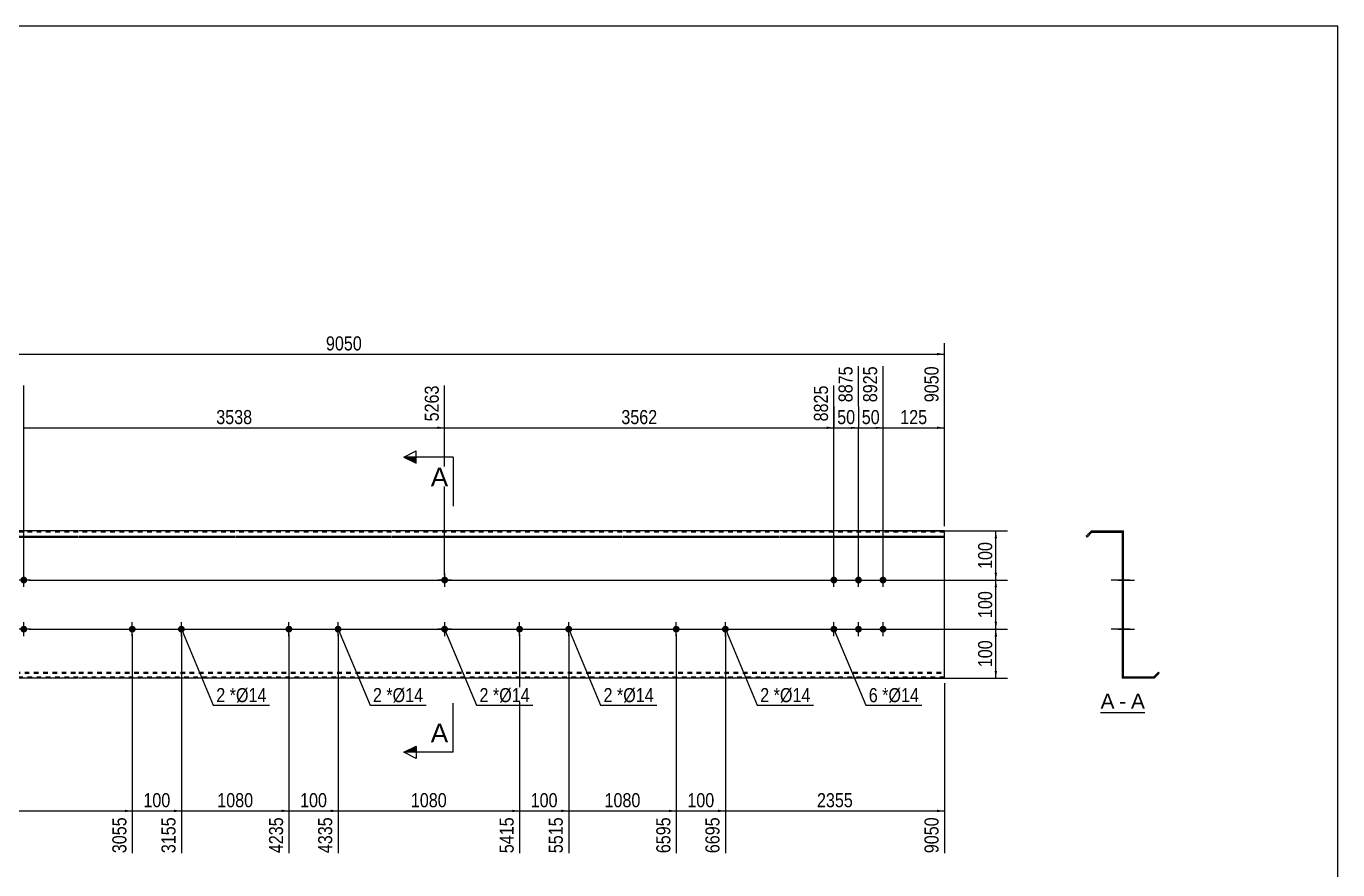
# Model space of a CAD drawing. Header units: millimetres. Extents: x -78 to 325, y -159 to 118.
# Drawn here: x 57.6 to 324.6, y -54 to 117.8 of the extents above; entities that cross this region are included whole.
import ezdxf

# ---------------------------------------------------------------- set-up
doc = ezdxf.new("R2010")
doc.units = ezdxf.units.MM
doc.linetypes.add('DXK_LINE_DOT1', pattern=[1.8814, 0.9407, -0.9407])
doc.styles.add('Arial', font='ARIAL.TTF', dxfattribs={"height": 0.2})
doc.styles.add('Arial Narrow', font='ARIALN.TTF', dxfattribs={"height": 0.2})

# ---------------------------------------------------------------- blocks, each defined once
blk = doc.blocks.new('Unknown-629107468-1704')
at = {"color": 5, "linetype": 'Continuous'}
for p, q in [((324.62, 117.75), (-75.38, 117.75)), ((324.62, -159.25), (324.62, 117.75))]:
    blk.add_line(p, q, dxfattribs=at)
blk = doc.blocks.new('Unknown-629107468-12 - 1218')
at = {"color": 7, "linetype": 'Continuous'}
blk.add_line((276.32, -21.95), (285.35, -21.95), dxfattribs=at)
at = {"color": 0, "linetype": 'Continuous'}
blk.add_wipeout([(279.16, -21.2), (279.16, -18), (276.32, -18), (276.32, -21.2)], dxfattribs=at)
blk.add_wipeout([(281.55, -21.2), (281.55, -18), (280.12, -18), (280.12, -21.2)], dxfattribs=at)
at = {"color": 96, "linetype": 'Continuous', "style": 'Arial'}
blk.add_text('A', height=3.06, dxfattribs=at).set_placement((276.32, -21.2))
at = {"color": 0, "linetype": 'Continuous'}
blk.add_wipeout([(285.35, -21.2), (285.35, -18), (282.51, -18), (282.51, -21.2)], dxfattribs=at)
at = {"color": 96, "linetype": 'Continuous', "style": 'Arial'}
for s, p in [('A', (282.51, -21.2)), ('-', (280.12, -21.2))]:
    blk.add_text(s, height=3.06, dxfattribs=at).set_placement(p)
blk = doc.blocks.new('Bolt-629107468-1207 - 1201')
at = {"linetype": 'Continuous'}
for points in [[(1.8, -5, -1), (3.2, -5, -1)], [(56.39, -5, -1), (57.79, -5, -1)]]:
    blk.add_hatch(color=3, dxfattribs=at).paths.add_polyline_path(points)
at = {"color": 3, "linetype": 'Continuous'}
for p, q in [((3.9, -5), (1.1, -5)), ((2.5, -6.4), (2.5, -3.6)), ((58.49, -5), (55.69, -5)), ((57.09, -6.4), (57.09, -3.6))]:
    blk.add_line(p, q, dxfattribs=at)
blk = doc.blocks.new('Part-629107468-1204 - 1201')
at = {"color": 2, "linetype": 'Continuous'}
for p, q in [((0, 15), (0, -15)), ((13.6, 15), (0, 15)), ((0, 13.94), (13.6, 13.94)), ((0, 13.76), (13.6, 13.76)), ((45.89, 15), (13.7, 15)), ((13.7, 13.94), (45.89, 13.94)), ((13.7, 13.76), (45.89, 13.76)), ((68.18, 15), (45.99, 15)), ((45.99, 13.94), (68.18, 13.94)), ((45.99, 13.76), (68.18, 13.76)), ((100.08, 15), (68.28, 15)), ((68.28, 13.94), (100.08, 13.94)), ((68.28, 13.76), (100.08, 13.76)), ((131.98, 15), (100.18, 15)), ((100.18, 13.94), (131.98, 13.94)), ((100.18, 13.76), (131.98, 13.76)), ((178.93, 15), (132.08, 15)), ((132.08, 13.94), (178.93, 13.94)), ((132.08, 13.76), (178.93, 13.76)), ((210.83, 15), (179.03, 15)), ((179.03, 13.94), (210.83, 13.94)), ((179.03, 13.76), (210.83, 13.76)), ((244.53, 15), (210.93, 15)), ((210.93, 13.94), (244.53, 13.94)), ((210.93, 13.76), (244.53, 13.76)), ((244.53, 13.94), (244.53, 15)), ((244.53, -15), (244.53, 13.94)), ((13.6, -15), (0, -15)), ((45.89, -15), (13.7, -15)), ((68.18, -15), (45.99, -15)), ((100.08, -15), (68.28, -15)), ((131.98, -15), (100.18, -15)), ((178.93, -15), (132.08, -15)), ((210.83, -15), (179.03, -15)), ((244.53, -15), (210.93, -15))]:
    blk.add_line(p, q, dxfattribs=at)
at = {"color": 7, "linetype": 'DXK_LINE_DOT1'}
for p, q in [((13.6, 14.75), (0, 14.75)), ((45.89, 14.75), (13.7, 14.75)), ((68.18, 14.75), (45.99, 14.75)), ((100.08, 14.75), (68.28, 14.75)), ((131.98, 14.75), (100.18, 14.75)), ((178.93, 14.75), (132.08, 14.75)), ((210.83, 14.75), (179.03, 14.75)), ((244.53, 14.75), (210.93, 14.75)), ((0, -13.76), (13.6, -13.76)), ((0, -13.94), (13.6, -13.94)), ((13.6, -14.75), (0, -14.75)), ((13.7, -13.76), (45.89, -13.76)), ((13.7, -13.94), (45.89, -13.94)), ((45.89, -14.75), (13.7, -14.75)), ((45.99, -13.76), (68.18, -13.76)), ((45.99, -13.94), (68.18, -13.94)), ((68.18, -14.75), (45.99, -14.75)), ((68.28, -13.76), (100.08, -13.76)), ((68.28, -13.94), (100.08, -13.94)), ((100.08, -14.75), (68.28, -14.75)), ((100.18, -13.76), (131.98, -13.76)), ((100.18, -13.94), (131.98, -13.94)), ((131.98, -14.75), (100.18, -14.75)), ((132.08, -13.76), (178.93, -13.76)), ((132.08, -13.94), (178.93, -13.94)), ((178.93, -14.75), (132.08, -14.75)), ((179.03, -13.76), (210.83, -13.76)), ((179.03, -13.94), (210.83, -13.94)), ((210.83, -14.75), (179.03, -14.75)), ((210.93, -13.76), (244.53, -13.76)), ((210.93, -13.94), (244.53, -13.94)), ((244.53, -14.75), (210.93, -14.75))]:
    blk.add_line(p, q, dxfattribs=at)
blk = doc.blocks.new('Bolt-629107468-1205 - 1201')
at = {"linetype": 'Continuous'}
for points in [[(221.33, 5, -1), (222.73, 5, -1)], [(226.33, 5, -1), (227.73, 5, -1)], [(231.33, 5, -1), (232.73, 5, -1)], [(221.33, -5, -1), (222.73, -5, -1)], [(226.33, -5, -1), (227.73, -5, -1)], [(231.33, -5, -1), (232.73, -5, -1)]]:
    blk.add_hatch(color=3, dxfattribs=at).paths.add_polyline_path(points)
at = {"color": 3, "linetype": 'Continuous'}
for p, q in [((222.03, 3.6), (222.03, 6.4)), ((227.03, 3.6), (227.03, 6.4)), ((232.03, 3.6), (232.03, 6.4)), ((220.63, 5), (223.43, 5)), ((225.63, 5), (228.43, 5)), ((230.63, 5), (233.43, 5)), ((220.63, -5), (223.43, -5)), ((222.03, -6.4), (222.03, -3.6)), ((225.63, -5), (228.43, -5)), ((227.03, -6.4), (227.03, -3.6)), ((230.63, -5), (233.43, -5)), ((232.03, -6.4), (232.03, -3.6))]:
    blk.add_line(p, q, dxfattribs=at)
blk = doc.blocks.new('Bolt-629107468-1208 - 1201')
at = {"linetype": 'Continuous'}
for points in [[(1.8, 5, -1), (3.2, 5, -1)], [(56.39, 5, -1), (57.79, 5, -1)]]:
    blk.add_hatch(color=3, dxfattribs=at).paths.add_polyline_path(points)
at = {"color": 3, "linetype": 'Continuous'}
for p, q in [((2.5, 3.6), (2.5, 6.4)), ((57.09, 3.6), (57.09, 6.4)), ((3.9, 5), (1.1, 5)), ((58.49, 5), (55.69, 5))]:
    blk.add_line(p, q, dxfattribs=at)
blk = doc.blocks.new('Bolt-629107468-1209 - 1201')
at = {"linetype": 'Continuous'}
for points in [[(143.48, 5, -1), (142.08, 5, -1)], [(143.48, -5, -1), (142.08, -5, -1)]]:
    blk.add_hatch(color=3, dxfattribs=at).paths.add_polyline_path(points)
at = {"color": 3, "linetype": 'Continuous'}
for p, q in [((142.78, 6.4), (142.78, 3.6)), ((144.18, 5), (141.38, 5)), ((144.18, -5), (141.38, -5)), ((142.78, -3.6), (142.78, -6.4))]:
    blk.add_line(p, q, dxfattribs=at)
blk = doc.blocks.new('Bolt-629107468-1210 - 1201')
at = {"linetype": 'Continuous'}
for points in [[(79.18, -4.3, -1), (79.18, -5.7, -1)], [(89.18, -4.3, -1), (89.18, -5.7, -1)]]:
    blk.add_hatch(color=3, dxfattribs=at).paths.add_polyline_path(points)
at = {"color": 3, "linetype": 'Continuous'}
for p, q in [((77.78, -5), (80.58, -5)), ((79.18, -6.4), (79.18, -3.6)), ((87.78, -5), (90.58, -5)), ((89.18, -6.4), (89.18, -3.6))]:
    blk.add_line(p, q, dxfattribs=at)
blk = doc.blocks.new('Bolt-629107468-1211 - 1201')
at = {"linetype": 'Continuous'}
for points in [[(111.08, -4.3, -1), (111.08, -5.7, -1)], [(121.08, -4.3, -1), (121.08, -5.7, -1)]]:
    blk.add_hatch(color=3, dxfattribs=at).paths.add_polyline_path(points)
at = {"color": 3, "linetype": 'Continuous'}
for p, q in [((109.68, -5), (112.48, -5)), ((111.08, -6.4), (111.08, -3.6)), ((119.68, -5), (122.48, -5)), ((121.08, -6.4), (121.08, -3.6))]:
    blk.add_line(p, q, dxfattribs=at)
blk = doc.blocks.new('Bolt-629107468-1212 - 1201')
at = {"linetype": 'Continuous'}
for points in [[(158.03, -4.3, -1), (158.03, -5.7, -1)], [(168.03, -4.3, -1), (168.03, -5.7, -1)]]:
    blk.add_hatch(color=3, dxfattribs=at).paths.add_polyline_path(points)
at = {"color": 3, "linetype": 'Continuous'}
for p, q in [((156.63, -5), (159.43, -5)), ((158.03, -6.4), (158.03, -3.6)), ((166.63, -5), (169.43, -5)), ((168.03, -6.4), (168.03, -3.6))]:
    blk.add_line(p, q, dxfattribs=at)
blk = doc.blocks.new('Bolt-629107468-1213 - 1201')
at = {"linetype": 'Continuous'}
for points in [[(189.93, -4.3, -1), (189.93, -5.7, -1)], [(199.93, -4.3, -1), (199.93, -5.7, -1)]]:
    blk.add_hatch(color=3, dxfattribs=at).paths.add_polyline_path(points)
at = {"color": 3, "linetype": 'Continuous'}
for p, q in [((188.53, -5), (191.33, -5)), ((189.93, -6.4), (189.93, -3.6)), ((198.53, -5), (201.33, -5)), ((199.93, -6.4), (199.93, -3.6))]:
    blk.add_line(p, q, dxfattribs=at)
blk = doc.blocks.new('Bolt-629107468-1224 - 1218')
at = {"linetype": 'Continuous'}
for points in [[(280.96, 4.3), (280.96, 5.7), (280.71, 5.7), (280.71, 4.3)], [(280.96, -5.7), (280.96, -4.3), (280.71, -4.3), (280.71, -5.7)]]:
    blk.add_hatch(color=3, dxfattribs=at).paths.add_polyline_path(points)
at = {"color": 3, "linetype": 'Continuous'}
for p, q in [((280.96, 5.7), (280.71, 5.7)), ((280.96, 5), (278.71, 5)), ((280.96, 4.3), (280.71, 4.3)), ((280.96, -5), (278.71, -5)), ((280.96, -4.3), (280.71, -4.3)), ((280.96, -5.7), (280.71, -5.7))]:
    blk.add_line(p, q, dxfattribs=at)
blk = doc.blocks.new('Part-629107468-1219 - 1218')
at = {"color": 2, "linetype": 'Continuous'}
for p, q in [((274.46, 15), (273.4, 13.94)), ((273.4, 13.94), (273.58, 13.76)), ((273.58, 13.76), (274.56, 14.75)), ((274.46, 15), (280.96, 15)), ((274.56, 14.75), (280.71, 14.75)), ((280.71, 14.75), (280.71, -15)), ((280.96, -14.75), (280.96, 15)), ((287.21, -15), (280.71, -15)), ((287.11, -14.75), (280.96, -14.75)), ((288.09, -13.76), (287.11, -14.75)), ((287.21, -15), (288.27, -13.94)), ((288.27, -13.94), (288.09, -13.76))]:
    blk.add_line(p, q, dxfattribs=at)
blk = doc.blocks.new('Bolt-629107468-1220 - 1218')
at = {"linetype": 'Continuous'}
for points in [[(280.71, 5.7), (280.71, 4.3), (280.96, 4.3), (280.96, 5.7)], [(280.71, 5.7), (280.71, 4.3), (280.96, 4.3), (280.96, 5.7)], [(280.71, 5.7), (280.71, 4.3), (280.96, 4.3), (280.96, 5.7)], [(280.71, -4.3), (280.71, -5.7), (280.96, -5.7), (280.96, -4.3)], [(280.71, -4.3), (280.71, -5.7), (280.96, -5.7), (280.96, -4.3)], [(280.71, -4.3), (280.71, -5.7), (280.96, -5.7), (280.96, -4.3)]]:
    blk.add_hatch(color=3, dxfattribs=at).paths.add_polyline_path(points)
at = {"color": 3, "linetype": 'Continuous'}
for p, q in [((280.96, 5.7), (280.71, 5.7)), ((280.96, 5.7), (280.71, 5.7)), ((280.96, 5.7), (280.71, 5.7)), ((282.26, 5), (278.46, 5)), ((282.26, 5), (278.46, 5)), ((282.26, 5), (278.46, 5)), ((280.96, 4.3), (280.71, 4.3)), ((280.96, 4.3), (280.71, 4.3)), ((280.96, 4.3), (280.71, 4.3)), ((282.26, -5), (278.46, -5)), ((282.26, -5), (278.46, -5)), ((282.26, -5), (278.46, -5)), ((280.96, -4.3), (280.71, -4.3)), ((280.96, -4.3), (280.71, -4.3)), ((280.96, -4.3), (280.71, -4.3)), ((280.96, -5.7), (280.71, -5.7)), ((280.96, -5.7), (280.71, -5.7)), ((280.96, -5.7), (280.71, -5.7))]:
    blk.add_line(p, q, dxfattribs=at)
blk = doc.blocks.new('Bolt-629107468-1221 - 1218')
at = {"linetype": 'Continuous'}
for points in [[(280.71, 5.7), (280.71, 4.3), (280.96, 4.3), (280.96, 5.7)], [(280.71, 5.7), (280.71, 4.3), (280.96, 4.3), (280.96, 5.7)], [(280.71, 5.7), (280.71, 4.3), (280.96, 4.3), (280.96, 5.7)], [(280.71, -4.3), (280.71, -5.7), (280.96, -5.7), (280.96, -4.3)], [(280.71, -4.3), (280.71, -5.7), (280.96, -5.7), (280.96, -4.3)], [(280.71, -4.3), (280.71, -5.7), (280.96, -5.7), (280.96, -4.3)]]:
    blk.add_hatch(color=3, dxfattribs=at).paths.add_polyline_path(points)
at = {"color": 3, "linetype": 'Continuous'}
for p, q in [((280.96, 5.7), (280.71, 5.7)), ((280.96, 5.7), (280.71, 5.7)), ((280.96, 5.7), (280.71, 5.7)), ((282.26, 5), (278.46, 5)), ((282.26, 5), (278.46, 5)), ((282.26, 5), (278.46, 5)), ((280.96, 4.3), (280.71, 4.3)), ((280.96, 4.3), (280.71, 4.3)), ((280.96, 4.3), (280.71, 4.3)), ((282.26, -5), (278.46, -5)), ((282.26, -5), (278.46, -5)), ((282.26, -5), (278.46, -5)), ((280.96, -4.3), (280.71, -4.3)), ((280.96, -4.3), (280.71, -4.3)), ((280.96, -4.3), (280.71, -4.3)), ((280.96, -5.7), (280.71, -5.7)), ((280.96, -5.7), (280.71, -5.7)), ((280.96, -5.7), (280.71, -5.7))]:
    blk.add_line(p, q, dxfattribs=at)
blk = doc.blocks.new('Bolt-629107468-1222 - 1218')
at = {"linetype": 'Continuous'}
blk.add_hatch(color=3, dxfattribs=at).paths.add_polyline_path([(280.71, -4.3), (280.71, -5.7), (280.96, -5.7), (280.96, -4.3)])
blk.add_hatch(color=3, dxfattribs=at).paths.add_polyline_path([(280.71, -4.3), (280.71, -5.7), (280.96, -5.7), (280.96, -4.3)])
at = {"color": 3, "linetype": 'Continuous'}
for p, q in [((279.91, -5), (283.21, -5)), ((279.91, -5), (283.21, -5)), ((280.71, -4.3), (280.96, -4.3)), ((280.71, -4.3), (280.96, -4.3)), ((280.71, -5.7), (280.96, -5.7)), ((280.71, -5.7), (280.96, -5.7))]:
    blk.add_line(p, q, dxfattribs=at)
blk = doc.blocks.new('Bolt-629107468-1223 - 1218')
at = {"linetype": 'Continuous'}
blk.add_hatch(color=3, dxfattribs=at).paths.add_polyline_path([(280.71, 5.7), (280.71, 4.3), (280.96, 4.3), (280.96, 5.7)])
blk.add_hatch(color=3, dxfattribs=at).paths.add_polyline_path([(280.71, 5.7), (280.71, 4.3), (280.96, 4.3), (280.96, 5.7)])
at = {"color": 3, "linetype": 'Continuous'}
for p, q in [((280.71, 5.7), (280.96, 5.7)), ((280.71, 5.7), (280.96, 5.7)), ((279.91, 5), (283.21, 5)), ((279.91, 5), (283.21, 5)), ((280.71, 4.3), (280.96, 4.3)), ((280.71, 4.3), (280.96, 4.3))]:
    blk.add_line(p, q, dxfattribs=at)
blk = doc.blocks.new('Bolt-629107468-1225 - 1218')
at = {"linetype": 'Continuous'}
blk.add_hatch(color=3, dxfattribs=at).paths.add_polyline_path([(280.96, -5.7), (280.96, -4.3), (280.71, -4.3), (280.71, -5.7)])
blk.add_hatch(color=3, dxfattribs=at).paths.add_polyline_path([(280.96, -5.7), (280.96, -4.3), (280.71, -4.3), (280.71, -5.7)])
at = {"color": 3, "linetype": 'Continuous'}
for p, q in [((279.96, -5), (282.71, -5)), ((279.96, -5), (282.71, -5)), ((280.71, -4.3), (280.96, -4.3)), ((280.71, -4.3), (280.96, -4.3)), ((280.71, -5.7), (280.96, -5.7)), ((280.71, -5.7), (280.96, -5.7))]:
    blk.add_line(p, q, dxfattribs=at)
blk = doc.blocks.new('Bolt-629107468-1226 - 1218')
at = {"linetype": 'Continuous'}
blk.add_hatch(color=3, dxfattribs=at).paths.add_polyline_path([(280.96, -5.7), (280.96, -4.3), (280.71, -4.3), (280.71, -5.7)])
blk.add_hatch(color=3, dxfattribs=at).paths.add_polyline_path([(280.96, -5.7), (280.96, -4.3), (280.71, -4.3), (280.71, -5.7)])
at = {"color": 3, "linetype": 'Continuous'}
for p, q in [((279.96, -5), (282.71, -5)), ((279.96, -5), (282.71, -5)), ((280.71, -4.3), (280.96, -4.3)), ((280.71, -4.3), (280.96, -4.3)), ((280.71, -5.7), (280.96, -5.7)), ((280.71, -5.7), (280.96, -5.7))]:
    blk.add_line(p, q, dxfattribs=at)
blk = doc.blocks.new('Bolt-629107468-1227 - 1218')
at = {"linetype": 'Continuous'}
blk.add_hatch(color=3, dxfattribs=at).paths.add_polyline_path([(280.96, -5.7), (280.96, -4.3), (280.71, -4.3), (280.71, -5.7)])
blk.add_hatch(color=3, dxfattribs=at).paths.add_polyline_path([(280.96, -5.7), (280.96, -4.3), (280.71, -4.3), (280.71, -5.7)])
at = {"color": 3, "linetype": 'Continuous'}
for p, q in [((279.96, -5), (282.71, -5)), ((279.96, -5), (282.71, -5)), ((280.71, -4.3), (280.96, -4.3)), ((280.71, -4.3), (280.96, -4.3)), ((280.71, -5.7), (280.96, -5.7)), ((280.71, -5.7), (280.96, -5.7))]:
    blk.add_line(p, q, dxfattribs=at)
blk = doc.blocks.new('Bolt-629107468-1228 - 1218')
at = {"linetype": 'Continuous'}
blk.add_hatch(color=3, dxfattribs=at).paths.add_polyline_path([(280.96, -5.7), (280.96, -4.3), (280.71, -4.3), (280.71, -5.7)])
blk.add_hatch(color=3, dxfattribs=at).paths.add_polyline_path([(280.96, -5.7), (280.96, -4.3), (280.71, -4.3), (280.71, -5.7)])
at = {"color": 3, "linetype": 'Continuous'}
for p, q in [((279.96, -5), (282.71, -5)), ((279.96, -5), (282.71, -5)), ((280.71, -4.3), (280.96, -4.3)), ((280.71, -4.3), (280.96, -4.3)), ((280.71, -5.7), (280.96, -5.7)), ((280.71, -5.7), (280.96, -5.7))]:
    blk.add_line(p, q, dxfattribs=at)
blk = doc.blocks.new('StraightDimension-629107468-1326 - 1201')
at = {"linetype": 'Continuous'}
for points in [[(254.75, -6.5), (255, -5), (255.25, -6.5)], [(255.25, -13.5), (255, -15), (254.75, -13.5)]]:
    blk.add_hatch(color=7, dxfattribs=at).paths.add_polyline_path(points)
at = {"color": 7, "linetype": 'Continuous'}
for p, q in [((58.09, -5), (257.4, -5)), ((255, -15), (255, -5)), ((233.03, -15), (257.4, -15))]:
    blk.add_line(p, q, dxfattribs=at)
at = {"color": 0}
blk.add_wipeout([(254.85, -6.66), (250.65, -6.66), (250.65, -13.34), (254.85, -13.34)], dxfattribs=at)
at = {"color": 3, "style": 'Arial Narrow'}
blk.add_text('100', height=2.863, rotation=90.0002, dxfattribs=at).set_placement((254.25, -12.74))
blk = doc.blocks.new('StraightDimension-629107468-1295 - 1201')
at = {"linetype": 'Continuous'}
blk.add_hatch(color=7, dxfattribs=at).paths.add_polyline_path([(87.68, -41.75), (89.18, -42), (87.68, -42.25)])
at = {"color": 7, "linetype": 'Continuous'}
for p, q in [((79.18, -6), (79.18, -50.61)), ((89.18, -6), (89.18, -50.61)), ((79.18, -42), (89.18, -42))]:
    blk.add_line(p, q, dxfattribs=at)
at = {"color": 0}
blk.add_wipeout([(87.53, -41.85), (87.53, -37.65), (80.84, -37.65), (80.84, -41.85)], dxfattribs=at)
at = {"color": 3, "style": 'Arial Narrow'}
blk.add_text('100', height=2.863, dxfattribs=at).set_placement((81.44, -41.25))
at = {"color": 0, "linetype": 'Continuous'}
blk.add_wipeout([(88.58, -42.7), (84.38, -42.7), (84.38, -51.21), (88.58, -51.21)], dxfattribs=at)
at = {"color": 3, "linetype": 'Continuous', "style": 'Arial Narrow'}
blk.add_text('3155', height=2.863, rotation=90.0002, dxfattribs=at).set_placement((87.98, -50.61))
blk = doc.blocks.new('StraightDimension-629107468-1293 - 1201')
at = {"linetype": 'Continuous'}
blk.add_hatch(color=7, dxfattribs=at).paths.add_polyline_path([(119.58, -41.75), (121.08, -42), (119.58, -42.25)])
at = {"color": 7, "linetype": 'Continuous'}
for p, q in [((111.08, -6), (111.08, -50.61)), ((121.08, -6), (121.08, -50.61)), ((111.08, -42), (121.08, -42))]:
    blk.add_line(p, q, dxfattribs=at)
at = {"color": 0}
blk.add_wipeout([(119.43, -41.85), (119.43, -37.65), (112.74, -37.65), (112.74, -41.85)], dxfattribs=at)
at = {"color": 3, "style": 'Arial Narrow'}
blk.add_text('100', height=2.863, dxfattribs=at).set_placement((113.34, -41.25))
at = {"color": 0, "linetype": 'Continuous'}
blk.add_wipeout([(120.48, -42.7), (116.28, -42.7), (116.28, -51.21), (120.48, -51.21)], dxfattribs=at)
at = {"color": 3, "linetype": 'Continuous', "style": 'Arial Narrow'}
blk.add_text('4335', height=2.863, rotation=90.0002, dxfattribs=at).set_placement((119.88, -50.61))
blk = doc.blocks.new('StraightDimension-629107468-1244 - 1201')
at = {"linetype": 'Continuous'}
blk.add_hatch(color=7, dxfattribs=at).paths.add_polyline_path([(230.53, 36.25), (232.03, 36), (230.53, 35.75)])
at = {"color": 7, "linetype": 'Continuous'}
for p, q in [((227.03, 6), (227.03, 48.51)), ((232.03, 6), (232.03, 48.51)), ((227.03, 36), (232.03, 36))]:
    blk.add_line(p, q, dxfattribs=at)
at = {"color": 0}
blk.add_wipeout([(231.96, 36.15), (231.96, 40.35), (227.1, 40.35), (227.1, 36.15)], dxfattribs=at)
at = {"color": 0, "linetype": 'Continuous'}
blk.add_wipeout([(231.43, 49.11), (227.23, 49.11), (227.23, 40.6), (231.43, 40.6)], dxfattribs=at)
at = {"color": 3, "linetype": 'Continuous', "style": 'Arial Narrow'}
blk.add_text('8925', height=2.863, rotation=90.0002, dxfattribs=at).set_placement((230.83, 41.2))
at = {"color": 3, "style": 'Arial Narrow'}
blk.add_text('50', height=2.863, dxfattribs=at).set_placement((227.7, 36.75))
blk = doc.blocks.new('StraightDimension-629107468-1243 - 1201')
at = {"linetype": 'Continuous'}
blk.add_hatch(color=7, dxfattribs=at).paths.add_polyline_path([(243.03, 36.25), (244.53, 36), (243.03, 35.75)])
at = {"color": 7, "linetype": 'Continuous'}
for p, q in [((232.03, 6), (232.03, 48.51)), ((244.53, 16), (244.53, 48.51)), ((232.03, 36), (244.53, 36))]:
    blk.add_line(p, q, dxfattribs=at)
at = {"color": 0}
blk.add_wipeout([(241.62, 36.15), (241.62, 40.35), (234.94, 40.35), (234.94, 36.15)], dxfattribs=at)
at = {"color": 0, "linetype": 'Continuous'}
blk.add_wipeout([(243.93, 49.11), (239.73, 49.11), (239.73, 40.6), (243.93, 40.6)], dxfattribs=at)
at = {"color": 3, "linetype": 'Continuous', "style": 'Arial Narrow'}
blk.add_text('9050', height=2.863, rotation=90.0002, dxfattribs=at).set_placement((243.33, 41.2))
at = {"color": 3, "style": 'Arial Narrow'}
blk.add_text('125', height=2.863, dxfattribs=at).set_placement((235.54, 36.75))
blk = doc.blocks.new('StraightDimension-629107468-1245 - 1201')
at = {"linetype": 'Continuous'}
blk.add_hatch(color=7, dxfattribs=at).paths.add_polyline_path([(225.53, 36.25), (227.03, 36), (225.53, 35.75)])
at = {"color": 7, "linetype": 'Continuous'}
for p, q in [((227.03, 6), (227.03, 48.51)), ((222.03, 6), (222.03, 44.61)), ((222.03, 36), (227.03, 36))]:
    blk.add_line(p, q, dxfattribs=at)
at = {"color": 0}
blk.add_wipeout([(226.96, 36.15), (226.96, 40.35), (222.1, 40.35), (222.1, 36.15)], dxfattribs=at)
at = {"color": 0, "linetype": 'Continuous'}
blk.add_wipeout([(226.43, 49.11), (222.23, 49.11), (222.23, 40.6), (226.43, 40.6)], dxfattribs=at)
at = {"color": 3, "linetype": 'Continuous', "style": 'Arial Narrow'}
blk.add_text('8875', height=2.863, rotation=90.0002, dxfattribs=at).set_placement((225.83, 41.2))
at = {"color": 3, "style": 'Arial Narrow'}
blk.add_text('50', height=2.863, dxfattribs=at).set_placement((222.7, 36.75))
blk = doc.blocks.new('StraightDimension-629107468-1246 - 1201')
at = {"linetype": 'Continuous'}
blk.add_hatch(color=7, dxfattribs=at).paths.add_polyline_path([(220.53, 36.25), (222.03, 36), (220.53, 35.75)])
at = {"color": 7, "linetype": 'Continuous'}
for p, q in [((142.78, 6), (142.78, 44.61)), ((222.03, 6), (222.03, 44.61)), ((142.78, 36), (222.03, 36))]:
    blk.add_line(p, q, dxfattribs=at)
at = {"color": 0, "linetype": 'Continuous'}
blk.add_wipeout([(221.43, 45.21), (217.23, 45.21), (217.23, 36.7), (221.43, 36.7)], dxfattribs=at)
at = {"color": 0}
blk.add_wipeout([(186.66, 36.15), (186.66, 40.35), (178.15, 40.35), (178.15, 36.15)], dxfattribs=at)
at = {"color": 3, "linetype": 'Continuous', "style": 'Arial Narrow'}
blk.add_text('8825', height=2.863, rotation=90.0002, dxfattribs=at).set_placement((220.83, 37.3))
at = {"color": 3, "style": 'Arial Narrow'}
blk.add_text('3562', height=2.863, dxfattribs=at).set_placement((178.75, 36.75))
blk = doc.blocks.new('StraightDimension-629107468-1296 - 1201')
at = {"linetype": 'Continuous'}
blk.add_hatch(color=7, dxfattribs=at).paths.add_polyline_path([(77.68, -41.75), (79.18, -42), (77.68, -42.25)])
at = {"color": 7, "linetype": 'Continuous'}
for p, q in [((79.18, -6), (79.18, -50.61)), ((0, -16), (0, -45.13)), ((0, -42), (79.18, -42))]:
    blk.add_line(p, q, dxfattribs=at)
at = {"color": 0}
blk.add_wipeout([(43.85, -41.85), (43.85, -37.65), (35.34, -37.65), (35.34, -41.85)], dxfattribs=at)
at = {"color": 0, "linetype": 'Continuous'}
for points in [[(-0.6, -42.7), (-4.8, -42.7), (-4.8, -45.73), (-0.6, -45.73)], [(78.58, -42.7), (74.38, -42.7), (74.38, -51.21), (78.58, -51.21)]]:
    blk.add_wipeout(points, dxfattribs=at)
at = {"color": 3, "style": 'Arial Narrow'}
blk.add_text('3055', height=2.863, dxfattribs=at).set_placement((35.94, -41.25))
at = {"color": 3, "linetype": 'Continuous', "style": 'Arial Narrow'}
for s, height, p in [('0', 2.86, (-1.2, -45.13)), ('3055', 2.863, (77.98, -50.61))]:
    blk.add_text(s, height=height, rotation=90.0002, dxfattribs=at).set_placement(p)
blk = doc.blocks.new('StraightDimension-629107468-1247 - 1201')
at = {"linetype": 'Continuous'}
blk.add_hatch(color=7, dxfattribs=at).paths.add_polyline_path([(141.28, 36.25), (142.78, 36), (141.28, 35.75)])
at = {"color": 7, "linetype": 'Continuous'}
for p, q in [((57.09, 6), (57.09, 44.61)), ((142.78, 6), (142.78, 44.61)), ((57.09, 36), (142.78, 36))]:
    blk.add_line(p, q, dxfattribs=at)
at = {"color": 0, "linetype": 'Continuous'}
blk.add_wipeout([(142.18, 45.21), (137.98, 45.21), (137.98, 36.7), (142.18, 36.7)], dxfattribs=at)
at = {"color": 0}
blk.add_wipeout([(104.19, 36.15), (104.19, 40.35), (95.68, 40.35), (95.68, 36.15)], dxfattribs=at)
at = {"color": 3, "linetype": 'Continuous', "style": 'Arial Narrow'}
blk.add_text('5263', height=2.863, rotation=90.0002, dxfattribs=at).set_placement((141.58, 37.3))
at = {"color": 3, "style": 'Arial Narrow'}
blk.add_text('3538', height=2.863, dxfattribs=at).set_placement((96.28, 36.75))
blk = doc.blocks.new('StraightDimension-629107468-1288 - 1201')
at = {"linetype": 'Continuous'}
blk.add_hatch(color=7, dxfattribs=at).paths.add_polyline_path([(243.03, -41.75), (244.53, -42), (243.03, -42.25)])
at = {"color": 7, "linetype": 'Continuous'}
for p, q in [((199.93, -6), (199.93, -50.61)), ((244.53, -16), (244.53, -50.61)), ((199.93, -42), (244.53, -42))]:
    blk.add_line(p, q, dxfattribs=at)
at = {"color": 0}
blk.add_wipeout([(226.49, -41.85), (226.49, -37.65), (217.98, -37.65), (217.98, -41.85)], dxfattribs=at)
at = {"color": 0, "linetype": 'Continuous'}
blk.add_wipeout([(243.93, -42.7), (239.73, -42.7), (239.73, -51.21), (243.93, -51.21)], dxfattribs=at)
at = {"color": 3, "style": 'Arial Narrow'}
blk.add_text('2355', height=2.863, dxfattribs=at).set_placement((218.58, -41.25))
at = {"color": 3, "linetype": 'Continuous', "style": 'Arial Narrow'}
blk.add_text('9050', height=2.863, rotation=90.0002, dxfattribs=at).set_placement((243.33, -50.61))
blk = doc.blocks.new('StraightDimension-629107468-1289 - 1201')
at = {"linetype": 'Continuous'}
blk.add_hatch(color=7, dxfattribs=at).paths.add_polyline_path([(198.43, -41.75), (199.93, -42), (198.43, -42.25)])
at = {"color": 7, "linetype": 'Continuous'}
for p, q in [((189.93, -6), (189.93, -50.61)), ((199.93, -6), (199.93, -50.61)), ((189.93, -42), (199.93, -42))]:
    blk.add_line(p, q, dxfattribs=at)
at = {"color": 0}
blk.add_wipeout([(198.28, -41.85), (198.28, -37.65), (191.59, -37.65), (191.59, -41.85)], dxfattribs=at)
at = {"color": 3, "style": 'Arial Narrow'}
blk.add_text('100', height=2.863, dxfattribs=at).set_placement((192.19, -41.25))
at = {"color": 0, "linetype": 'Continuous'}
blk.add_wipeout([(199.33, -42.7), (195.13, -42.7), (195.13, -51.21), (199.33, -51.21)], dxfattribs=at)
at = {"color": 3, "linetype": 'Continuous', "style": 'Arial Narrow'}
blk.add_text('6695', height=2.863, rotation=90.0002, dxfattribs=at).set_placement((198.73, -50.61))
blk = doc.blocks.new('StraightDimension-629107468-1354 - 1201')
at = {"linetype": 'Continuous'}
for points in [[(1.5, 50.75), (0, 51), (1.5, 51.25)], [(243.03, 51.25), (244.53, 51), (243.03, 50.75)]]:
    blk.add_hatch(color=7, dxfattribs=at).paths.add_polyline_path(points)
at = {"color": 7, "linetype": 'Continuous'}
for p, q in [((0, 16), (0, 53.25)), ((0, 51), (244.53, 51)), ((244.53, 16), (244.53, 53.25))]:
    blk.add_line(p, q, dxfattribs=at)
at = {"color": 0}
blk.add_wipeout([(126.52, 51.15), (126.52, 55.35), (118.01, 55.35), (118.01, 51.15)], dxfattribs=at)
at = {"color": 3, "style": 'Arial Narrow'}
blk.add_text('9050', height=2.863, dxfattribs=at).set_placement((118.61, 51.75))
blk = doc.blocks.new('StraightDimension-629107468-1290 - 1201')
at = {"linetype": 'Continuous'}
blk.add_hatch(color=7, dxfattribs=at).paths.add_polyline_path([(188.43, -41.75), (189.93, -42), (188.43, -42.25)])
at = {"color": 7, "linetype": 'Continuous'}
for p, q in [((168.03, -6), (168.03, -50.61)), ((189.93, -6), (189.93, -50.61)), ((168.03, -42), (189.93, -42))]:
    blk.add_line(p, q, dxfattribs=at)
at = {"color": 0}
blk.add_wipeout([(183.24, -41.85), (183.24, -37.65), (174.73, -37.65), (174.73, -41.85)], dxfattribs=at)
at = {"color": 0, "linetype": 'Continuous'}
blk.add_wipeout([(189.33, -42.7), (185.13, -42.7), (185.13, -51.21), (189.33, -51.21)], dxfattribs=at)
at = {"color": 3, "style": 'Arial Narrow'}
blk.add_text('1080', height=2.863, dxfattribs=at).set_placement((175.33, -41.25))
at = {"color": 3, "linetype": 'Continuous', "style": 'Arial Narrow'}
blk.add_text('6595', height=2.863, rotation=90.0002, dxfattribs=at).set_placement((188.73, -50.61))
blk = doc.blocks.new('StraightDimension-629107468-1291 - 1201')
at = {"linetype": 'Continuous'}
blk.add_hatch(color=7, dxfattribs=at).paths.add_polyline_path([(166.53, -41.75), (168.03, -42), (166.53, -42.25)])
at = {"color": 7, "linetype": 'Continuous'}
for p, q in [((158.03, -6), (158.03, -50.61)), ((168.03, -6), (168.03, -50.61)), ((158.03, -42), (168.03, -42))]:
    blk.add_line(p, q, dxfattribs=at)
at = {"color": 0}
blk.add_wipeout([(166.38, -41.85), (166.38, -37.65), (159.69, -37.65), (159.69, -41.85)], dxfattribs=at)
at = {"color": 3, "style": 'Arial Narrow'}
blk.add_text('100', height=2.863, dxfattribs=at).set_placement((160.29, -41.25))
at = {"color": 0, "linetype": 'Continuous'}
blk.add_wipeout([(167.43, -42.7), (163.23, -42.7), (163.23, -51.21), (167.43, -51.21)], dxfattribs=at)
at = {"color": 3, "linetype": 'Continuous', "style": 'Arial Narrow'}
blk.add_text('5515', height=2.863, rotation=90.0002, dxfattribs=at).set_placement((166.83, -50.61))
blk = doc.blocks.new('StraightDimension-629107468-1292 - 1201')
at = {"linetype": 'Continuous'}
blk.add_hatch(color=7, dxfattribs=at).paths.add_polyline_path([(156.53, -41.75), (158.03, -42), (156.53, -42.25)])
at = {"color": 7, "linetype": 'Continuous'}
for p, q in [((121.08, -6), (121.08, -50.61)), ((158.03, -6), (158.03, -50.61)), ((121.08, -42), (158.03, -42))]:
    blk.add_line(p, q, dxfattribs=at)
at = {"color": 0}
blk.add_wipeout([(143.82, -41.85), (143.82, -37.65), (135.3, -37.65), (135.3, -41.85)], dxfattribs=at)
at = {"color": 0, "linetype": 'Continuous'}
blk.add_wipeout([(157.43, -42.7), (153.23, -42.7), (153.23, -51.21), (157.43, -51.21)], dxfattribs=at)
at = {"color": 3, "style": 'Arial Narrow'}
blk.add_text('1080', height=2.863, dxfattribs=at).set_placement((135.9, -41.25))
at = {"color": 3, "linetype": 'Continuous', "style": 'Arial Narrow'}
blk.add_text('5415', height=2.863, rotation=90.0002, dxfattribs=at).set_placement((156.83, -50.61))
blk = doc.blocks.new('StraightDimension-629107468-1294 - 1201')
at = {"linetype": 'Continuous'}
blk.add_hatch(color=7, dxfattribs=at).paths.add_polyline_path([(109.58, -41.75), (111.08, -42), (109.58, -42.25)])
at = {"color": 7, "linetype": 'Continuous'}
for p, q in [((89.18, -6), (89.18, -50.61)), ((111.08, -6), (111.08, -50.61)), ((89.18, -42), (111.08, -42))]:
    blk.add_line(p, q, dxfattribs=at)
at = {"color": 0}
blk.add_wipeout([(104.39, -41.85), (104.39, -37.65), (95.88, -37.65), (95.88, -41.85)], dxfattribs=at)
at = {"color": 0, "linetype": 'Continuous'}
blk.add_wipeout([(110.48, -42.7), (106.28, -42.7), (106.28, -51.21), (110.48, -51.21)], dxfattribs=at)
at = {"color": 3, "style": 'Arial Narrow'}
blk.add_text('1080', height=2.863, dxfattribs=at).set_placement((96.48, -41.25))
at = {"color": 3, "linetype": 'Continuous', "style": 'Arial Narrow'}
blk.add_text('4235', height=2.863, rotation=90.0002, dxfattribs=at).set_placement((109.88, -50.61))
blk = doc.blocks.new('StraightDimension-629107468-1324 - 1201')
at = {"linetype": 'Continuous'}
for points in [[(254.75, 13.5), (255, 15), (255.25, 13.5)], [(255.25, 6.5), (255, 5), (254.75, 6.5)]]:
    blk.add_hatch(color=7, dxfattribs=at).paths.add_polyline_path(points)
at = {"color": 7, "linetype": 'Continuous'}
for p, q in [((233.03, 15), (257.4, 15)), ((255, 5), (255, 15)), ((58.09, 5), (257.4, 5))]:
    blk.add_line(p, q, dxfattribs=at)
at = {"color": 0}
blk.add_wipeout([(254.85, 13.34), (250.65, 13.34), (250.65, 6.66), (254.85, 6.66)], dxfattribs=at)
at = {"color": 3, "style": 'Arial Narrow'}
blk.add_text('100', height=2.863, rotation=90.0002, dxfattribs=at).set_placement((254.25, 7.26))
blk = doc.blocks.new('StraightDimension-629107468-1325 - 1201')
at = {"linetype": 'Continuous'}
for points in [[(254.75, 3.5), (255, 5), (255.25, 3.5)], [(255.25, -3.5), (255, -5), (254.75, -3.5)]]:
    blk.add_hatch(color=7, dxfattribs=at).paths.add_polyline_path(points)
at = {"color": 7, "linetype": 'Continuous'}
for p, q in [((58.09, 5), (257.4, 5)), ((255, -5), (255, 5)), ((58.09, -5), (257.4, -5))]:
    blk.add_line(p, q, dxfattribs=at)
at = {"color": 0}
blk.add_wipeout([(254.85, 3.34), (250.65, 3.34), (250.65, -3.34), (254.85, -3.34)], dxfattribs=at)
at = {"color": 3, "style": 'Arial Narrow'}
blk.add_text('100', height=2.863, rotation=90.0002, dxfattribs=at).set_placement((254.25, -2.74))
blk = doc.blocks.new('SectionMark-629107468-1241 - 1201')
at = {"linetype": 'Continuous'}
for points in [[(137, 30.05), (137, 28.8), (134.5, 30.05)], [(137, -28.8), (137, -30.05), (134.5, -30.05)]]:
    blk.add_hatch(color=30, dxfattribs=at).paths.add_polyline_path(points)
at = {"color": 30, "linetype": 'Continuous'}
for p, q in [((134.5, 30.05), (137, 31.3)), ((144.5, 30.05), (134.5, 30.05)), ((134.5, 30.05), (137, 28.8)), ((137, 28.8), (137, 31.3)), ((134.5, -30.05), (137, -28.8)), ((137, -28.8), (137, -31.3)), ((144.5, -30.05), (134.5, -30.05)), ((137, -31.3), (134.5, -30.05))]:
    blk.add_line(p, q, dxfattribs=at)
at = {"color": 0, "linetype": 'Continuous'}
for points in [[(143.5, 24.05), (143.5, 28.05), (139.94, 28.05), (139.94, 24.05)], [(143.5, -28.05), (143.5, -24.05), (139.94, -24.05), (139.94, -28.05)]]:
    blk.add_wipeout(points, dxfattribs=at)
at = {"color": 30, "linetype": 'Continuous'}
for p, q in [((144.5, 30.05), (144.5, 20.05)), ((144.5, -30.05), (144.5, -20.05))]:
    blk.add_line(p, q, dxfattribs=at)
at = {"color": 96, "linetype": 'Continuous', "style": 'Arial'}
for p in [(139.94, 24.05), (139.94, -28.05)]:
    blk.add_text('A', height=3.82, dxfattribs=at).set_placement(p)
blk = doc.blocks.new('Mark-629107468-1371 - 1201')
at = {"color": 0}
blk.add_wipeout([(230.96, -19.86), (230.96, -16.86), (229.13, -16.86), (229.13, -19.86)], dxfattribs=at)
blk.add_wipeout([(230.96, -19.86), (230.96, -16.86), (229.13, -16.86), (229.13, -19.86)], dxfattribs=at)
at = {"color": 7, "linetype": 'Continuous'}
blk.add_line((222.03, -5), (228.53, -20.46), dxfattribs=at)
at = {"color": 0}
blk.add_wipeout([(233.14, -19.86), (233.14, -16.86), (231.86, -16.86), (231.86, -19.86)], dxfattribs=at)
blk.add_wipeout([(233.14, -19.86), (233.14, -16.86), (231.86, -16.86), (231.86, -19.86)], dxfattribs=at)
at = {"color": 3, "style": 'Arial Narrow'}
blk.add_text('6', height=2.86, dxfattribs=at).set_placement((229.13, -19.86))
at = {"color": 0}
blk.add_wipeout([(239.35, -19.86), (239.35, -16.86), (233.14, -16.86), (233.14, -19.86)], dxfattribs=at)
blk.add_wipeout([(239.35, -19.86), (239.35, -16.86), (233.14, -16.86), (233.14, -19.86)], dxfattribs=at)
at = {"color": 7, "linetype": 'Continuous'}
blk.add_line((228.53, -20.46), (239.95, -20.46), dxfattribs=at)
at = {"color": 3, "style": 'Arial Narrow'}
for s, height, p in [('*', 2.86, (231.86, -19.86)), ('Ø14', 2.863, (233.14, -19.86))]:
    blk.add_text(s, height=height, dxfattribs=at).set_placement(p)
blk = doc.blocks.new('Mark-629107468-1373 - 1201')
at = {"color": 0}
blk.add_wipeout([(151.71, -19.86), (151.71, -16.86), (149.88, -16.86), (149.88, -19.86)], dxfattribs=at)
blk.add_wipeout([(151.71, -19.86), (151.71, -16.86), (149.88, -16.86), (149.88, -19.86)], dxfattribs=at)
at = {"color": 7, "linetype": 'Continuous'}
blk.add_line((142.78, -5), (149.28, -20.46), dxfattribs=at)
at = {"color": 0}
blk.add_wipeout([(153.89, -19.86), (153.89, -16.86), (152.61, -16.86), (152.61, -19.86)], dxfattribs=at)
blk.add_wipeout([(153.89, -19.86), (153.89, -16.86), (152.61, -16.86), (152.61, -19.86)], dxfattribs=at)
at = {"color": 3, "style": 'Arial Narrow'}
blk.add_text('2', height=2.86, dxfattribs=at).set_placement((149.88, -19.86))
at = {"color": 0}
blk.add_wipeout([(160.1, -19.86), (160.1, -16.86), (153.89, -16.86), (153.89, -19.86)], dxfattribs=at)
blk.add_wipeout([(160.1, -19.86), (160.1, -16.86), (153.89, -16.86), (153.89, -19.86)], dxfattribs=at)
at = {"color": 7, "linetype": 'Continuous'}
blk.add_line((149.28, -20.46), (160.7, -20.46), dxfattribs=at)
at = {"color": 3, "style": 'Arial Narrow'}
for s, height, p in [('*', 2.86, (152.61, -19.86)), ('Ø14', 2.863, (153.89, -19.86))]:
    blk.add_text(s, height=height, dxfattribs=at).set_placement(p)
blk = doc.blocks.new('Mark-629107468-1374 - 1201')
at = {"color": 0}
blk.add_wipeout([(98.11, -19.86), (98.11, -16.86), (96.28, -16.86), (96.28, -19.86)], dxfattribs=at)
blk.add_wipeout([(98.11, -19.86), (98.11, -16.86), (96.28, -16.86), (96.28, -19.86)], dxfattribs=at)
at = {"color": 7, "linetype": 'Continuous'}
blk.add_line((89.18, -5), (95.68, -20.46), dxfattribs=at)
at = {"color": 0}
blk.add_wipeout([(100.29, -19.86), (100.29, -16.86), (99.01, -16.86), (99.01, -19.86)], dxfattribs=at)
blk.add_wipeout([(100.29, -19.86), (100.29, -16.86), (99.01, -16.86), (99.01, -19.86)], dxfattribs=at)
at = {"color": 3, "style": 'Arial Narrow'}
blk.add_text('2', height=2.86, dxfattribs=at).set_placement((96.28, -19.86))
at = {"color": 0}
blk.add_wipeout([(106.5, -19.86), (106.5, -16.86), (100.29, -16.86), (100.29, -19.86)], dxfattribs=at)
blk.add_wipeout([(106.5, -19.86), (106.5, -16.86), (100.29, -16.86), (100.29, -19.86)], dxfattribs=at)
at = {"color": 7, "linetype": 'Continuous'}
blk.add_line((95.68, -20.46), (107.1, -20.46), dxfattribs=at)
at = {"color": 3, "style": 'Arial Narrow'}
for s, height, p in [('*', 2.86, (99.01, -19.86)), ('Ø14', 2.863, (100.29, -19.86))]:
    blk.add_text(s, height=height, dxfattribs=at).set_placement(p)
blk = doc.blocks.new('Mark-629107468-1375 - 1201')
at = {"color": 0}
blk.add_wipeout([(130.01, -19.86), (130.01, -16.86), (128.18, -16.86), (128.18, -19.86)], dxfattribs=at)
blk.add_wipeout([(130.01, -19.86), (130.01, -16.86), (128.18, -16.86), (128.18, -19.86)], dxfattribs=at)
at = {"color": 7, "linetype": 'Continuous'}
blk.add_line((121.08, -5), (127.58, -20.46), dxfattribs=at)
at = {"color": 0}
blk.add_wipeout([(132.19, -19.86), (132.19, -16.86), (130.91, -16.86), (130.91, -19.86)], dxfattribs=at)
blk.add_wipeout([(132.19, -19.86), (132.19, -16.86), (130.91, -16.86), (130.91, -19.86)], dxfattribs=at)
at = {"color": 3, "style": 'Arial Narrow'}
blk.add_text('2', height=2.86, dxfattribs=at).set_placement((128.18, -19.86))
at = {"color": 0}
blk.add_wipeout([(138.4, -19.86), (138.4, -16.86), (132.19, -16.86), (132.19, -19.86)], dxfattribs=at)
blk.add_wipeout([(138.4, -19.86), (138.4, -16.86), (132.19, -16.86), (132.19, -19.86)], dxfattribs=at)
at = {"color": 7, "linetype": 'Continuous'}
blk.add_line((127.58, -20.46), (139, -20.46), dxfattribs=at)
at = {"color": 3, "style": 'Arial Narrow'}
for s, height, p in [('*', 2.86, (130.91, -19.86)), ('Ø14', 2.863, (132.19, -19.86))]:
    blk.add_text(s, height=height, dxfattribs=at).set_placement(p)
blk = doc.blocks.new('Mark-629107468-1376 - 1201')
at = {"color": 0}
blk.add_wipeout([(176.96, -19.86), (176.96, -16.86), (175.13, -16.86), (175.13, -19.86)], dxfattribs=at)
blk.add_wipeout([(176.96, -19.86), (176.96, -16.86), (175.13, -16.86), (175.13, -19.86)], dxfattribs=at)
at = {"color": 7, "linetype": 'Continuous'}
blk.add_line((168.03, -5), (174.53, -20.46), dxfattribs=at)
at = {"color": 0}
blk.add_wipeout([(179.14, -19.86), (179.14, -16.86), (177.86, -16.86), (177.86, -19.86)], dxfattribs=at)
blk.add_wipeout([(179.14, -19.86), (179.14, -16.86), (177.86, -16.86), (177.86, -19.86)], dxfattribs=at)
at = {"color": 3, "style": 'Arial Narrow'}
blk.add_text('2', height=2.86, dxfattribs=at).set_placement((175.13, -19.86))
at = {"color": 0}
blk.add_wipeout([(185.35, -19.86), (185.35, -16.86), (179.14, -16.86), (179.14, -19.86)], dxfattribs=at)
blk.add_wipeout([(185.35, -19.86), (185.35, -16.86), (179.14, -16.86), (179.14, -19.86)], dxfattribs=at)
at = {"color": 7, "linetype": 'Continuous'}
blk.add_line((174.53, -20.46), (185.95, -20.46), dxfattribs=at)
at = {"color": 3, "style": 'Arial Narrow'}
for s, height, p in [('*', 2.86, (177.86, -19.86)), ('Ø14', 2.863, (179.14, -19.86))]:
    blk.add_text(s, height=height, dxfattribs=at).set_placement(p)
blk = doc.blocks.new('Mark-629107468-1377 - 1201')
at = {"color": 0}
blk.add_wipeout([(208.86, -19.86), (208.86, -16.86), (207.03, -16.86), (207.03, -19.86)], dxfattribs=at)
blk.add_wipeout([(208.86, -19.86), (208.86, -16.86), (207.03, -16.86), (207.03, -19.86)], dxfattribs=at)
at = {"color": 7, "linetype": 'Continuous'}
blk.add_line((199.93, -5), (206.43, -20.46), dxfattribs=at)
at = {"color": 0}
blk.add_wipeout([(211.04, -19.86), (211.04, -16.86), (209.76, -16.86), (209.76, -19.86)], dxfattribs=at)
blk.add_wipeout([(211.04, -19.86), (211.04, -16.86), (209.76, -16.86), (209.76, -19.86)], dxfattribs=at)
at = {"color": 3, "style": 'Arial Narrow'}
blk.add_text('2', height=2.86, dxfattribs=at).set_placement((207.03, -19.86))
at = {"color": 0}
blk.add_wipeout([(217.25, -19.86), (217.25, -16.86), (211.04, -16.86), (211.04, -19.86)], dxfattribs=at)
blk.add_wipeout([(217.25, -19.86), (217.25, -16.86), (211.04, -16.86), (211.04, -19.86)], dxfattribs=at)
at = {"color": 7, "linetype": 'Continuous'}
blk.add_line((206.43, -20.46), (217.85, -20.46), dxfattribs=at)
at = {"color": 3, "style": 'Arial Narrow'}
for s, height, p in [('*', 2.86, (209.76, -19.86)), ('Ø14', 2.863, (211.04, -19.86))]:
    blk.add_text(s, height=height, dxfattribs=at).set_placement(p)

msp = doc.modelspace()

# ---------------------------------------------------------------- block references
for name in ['Unknown-629107468-1704', 'Part-629107468-1204 - 1201', 'Part-629107468-1219 - 1218', 'Bolt-629107468-1208 - 1201', 'Bolt-629107468-1209 - 1201', 'Bolt-629107468-1205 - 1201', 'Bolt-629107468-1220 - 1218', 'Bolt-629107468-1221 - 1218', 'Bolt-629107468-1224 - 1218', 'Bolt-629107468-1223 - 1218', 'Bolt-629107468-1207 - 1201', 'Bolt-629107468-1210 - 1201', 'Bolt-629107468-1211 - 1201', 'Bolt-629107468-1212 - 1201', 'Bolt-629107468-1213 - 1201', 'Bolt-629107468-1222 - 1218', 'Bolt-629107468-1225 - 1218', 'Bolt-629107468-1226 - 1218', 'Bolt-629107468-1227 - 1218', 'Bolt-629107468-1228 - 1218']:
    msp.add_blockref(name, (0, 0))

# ---------------------------------------------------------------- next in the draw order: block references
for name in ['StraightDimension-629107468-1244 - 1201', 'StraightDimension-629107468-1326 - 1201', 'Unknown-629107468-12 - 1218']:
    msp.add_blockref(name, (0, 0))

# ---------------------------------------------------------------- next in the draw order: block references
for name in ['StraightDimension-629107468-1245 - 1201', 'StraightDimension-629107468-1243 - 1201', 'StraightDimension-629107468-1295 - 1201', 'StraightDimension-629107468-1293 - 1201', 'StraightDimension-629107468-1288 - 1201']:
    msp.add_blockref(name, (0, 0))

# ---------------------------------------------------------------- next in the draw order: block references
for name in ['StraightDimension-629107468-1246 - 1201', 'StraightDimension-629107468-1296 - 1201', 'StraightDimension-629107468-1294 - 1201', 'StraightDimension-629107468-1289 - 1201']:
    msp.add_blockref(name, (0, 0))

# ---------------------------------------------------------------- next in the draw order: block references
for name in ['StraightDimension-629107468-1247 - 1201', 'StraightDimension-629107468-1290 - 1201']:
    msp.add_blockref(name, (0, 0))

# ---------------------------------------------------------------- next in the draw order: block references
for name in ['StraightDimension-629107468-1354 - 1201', 'StraightDimension-629107468-1291 - 1201']:
    msp.add_blockref(name, (0, 0))

# ---------------------------------------------------------------- next in the draw order: block references
for name in ['StraightDimension-629107468-1324 - 1201', 'StraightDimension-629107468-1292 - 1201']:
    msp.add_blockref(name, (0, 0))

# ---------------------------------------------------------------- next in the draw order: block references
msp.add_blockref('StraightDimension-629107468-1325 - 1201', (0, 0))

# ---------------------------------------------------------------- next in the draw order: block references
for name in ['SectionMark-629107468-1241 - 1201', 'Mark-629107468-1374 - 1201', 'Mark-629107468-1376 - 1201', 'Mark-629107468-1377 - 1201', 'Mark-629107468-1371 - 1201']:
    msp.add_blockref(name, (0, 0))

# ---------------------------------------------------------------- next in the draw order: block references
for name in ['Mark-629107468-1375 - 1201', 'Mark-629107468-1373 - 1201']:
    msp.add_blockref(name, (0, 0))

doc.saveas('drawing.dxf')
